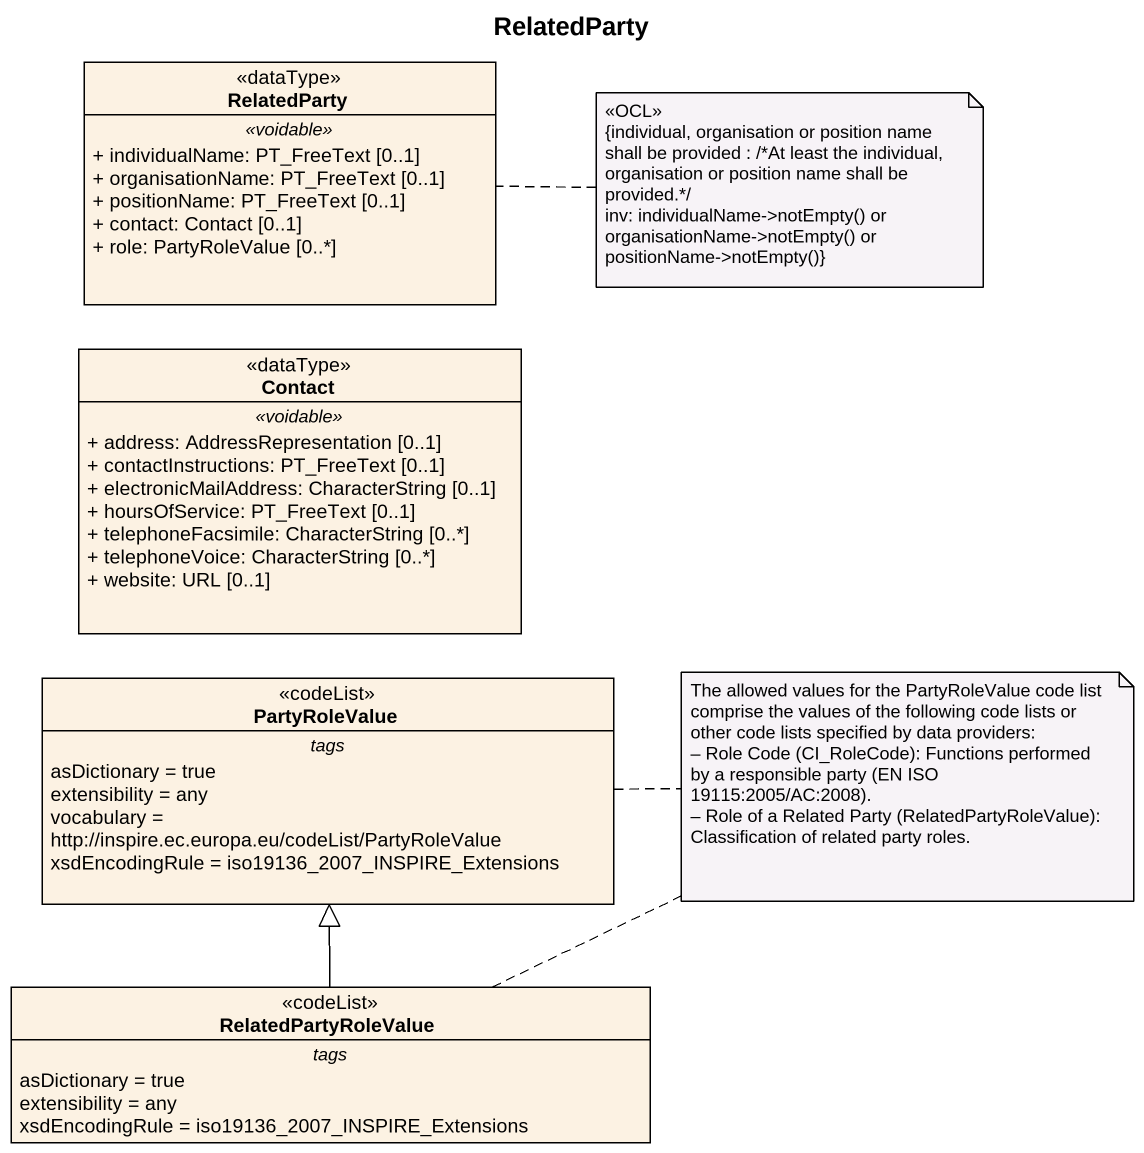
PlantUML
@startuml
title RelatedParty
hide circle
hide empty members
skinparam classAttributeIconSize 0
class RelatedParty <<dataType>> {
  .. <<voidable>> ..
  + individualName: PT_FreeText [0..1]
  + organisationName: PT_FreeText [0..1]
  + positionName: PT_FreeText [0..1]
  + contact: Contact [0..1]
  + role: PartyRoleValue [0..*]
}
class Contact <<dataType>> {
  .. <<voidable>> ..
  + address: AddressRepresentation [0..1]
  + contactInstructions: PT_FreeText [0..1]
  + electronicMailAddress: CharacterString [0..1]
  + hoursOfService: PT_FreeText [0..1]
  + telephoneFacsimile: CharacterString [0..*]
  + telephoneVoice: CharacterString [0..*]
  + website: URL [0..1]
}
class PartyRoleValue <<codeList>> {
  -- tags --
  asDictionary = true
  extensibility = any
  vocabulary = http://inspire.ec.europa.eu/codeList/PartyRoleValue
  xsdEncodingRule = iso19136_2007_INSPIRE_Extensions
}
class RelatedPartyRoleValue <<codeList>> {
  -- tags --
  asDictionary = true
  extensibility = any
  xsdEncodingRule = iso19136_2007_INSPIRE_Extensions
}
RelatedPartyRoleValue -up-|> PartyRoleValue
note right of RelatedParty
  <<OCL>>
  {individual, organisation or position name shall be provided : /*At least the individual, organisation or position name shall be provided.*/
  inv: individualName->notEmpty() or organisationName->notEmpty() or positionName->notEmpty()}
end note
note as N2
  The allowed values for the PartyRoleValue code list comprise the values of the following code lists or other code lists specified by data providers:
  – Role Code (CI_RoleCode): Functions performed by a responsible party (EN ISO 19115:2005/AC:2008).
  – Role of a Related Party (RelatedPartyRoleValue): Classification of related party roles.
end note
N2 .. PartyRoleValue
N2 .. RelatedPartyRoleValue
@enduml
